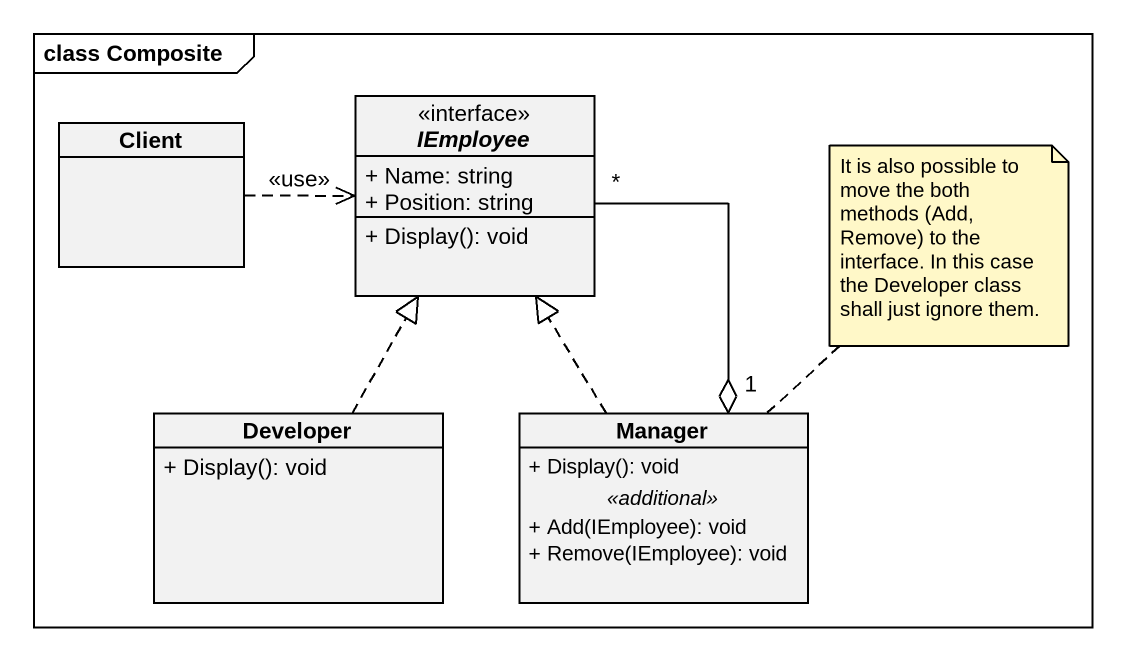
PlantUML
@startuml
mainframe class Composite
hide circle
hide empty members
skinparam classAttributeIconSize 0
class Client
interface IEmployee {
  + Name: string
  + Position: string
  + Display(): void
}
class Developer {
  + Display(): void
}
class Manager {
  + Display(): void
  .. <<additional>> ..
  + Add(IEmployee): void
  + Remove(IEmployee): void
}
Client .right.> IEmployee : <<use>>
IEmployee "*" --o "1" Manager
Developer .up.|> IEmployee
Manager .up.|> IEmployee
note top of Manager : It is also possible to move the both methods (Add, Remove) to the interface. In this case the Developer class shall just ignore them.
@enduml
